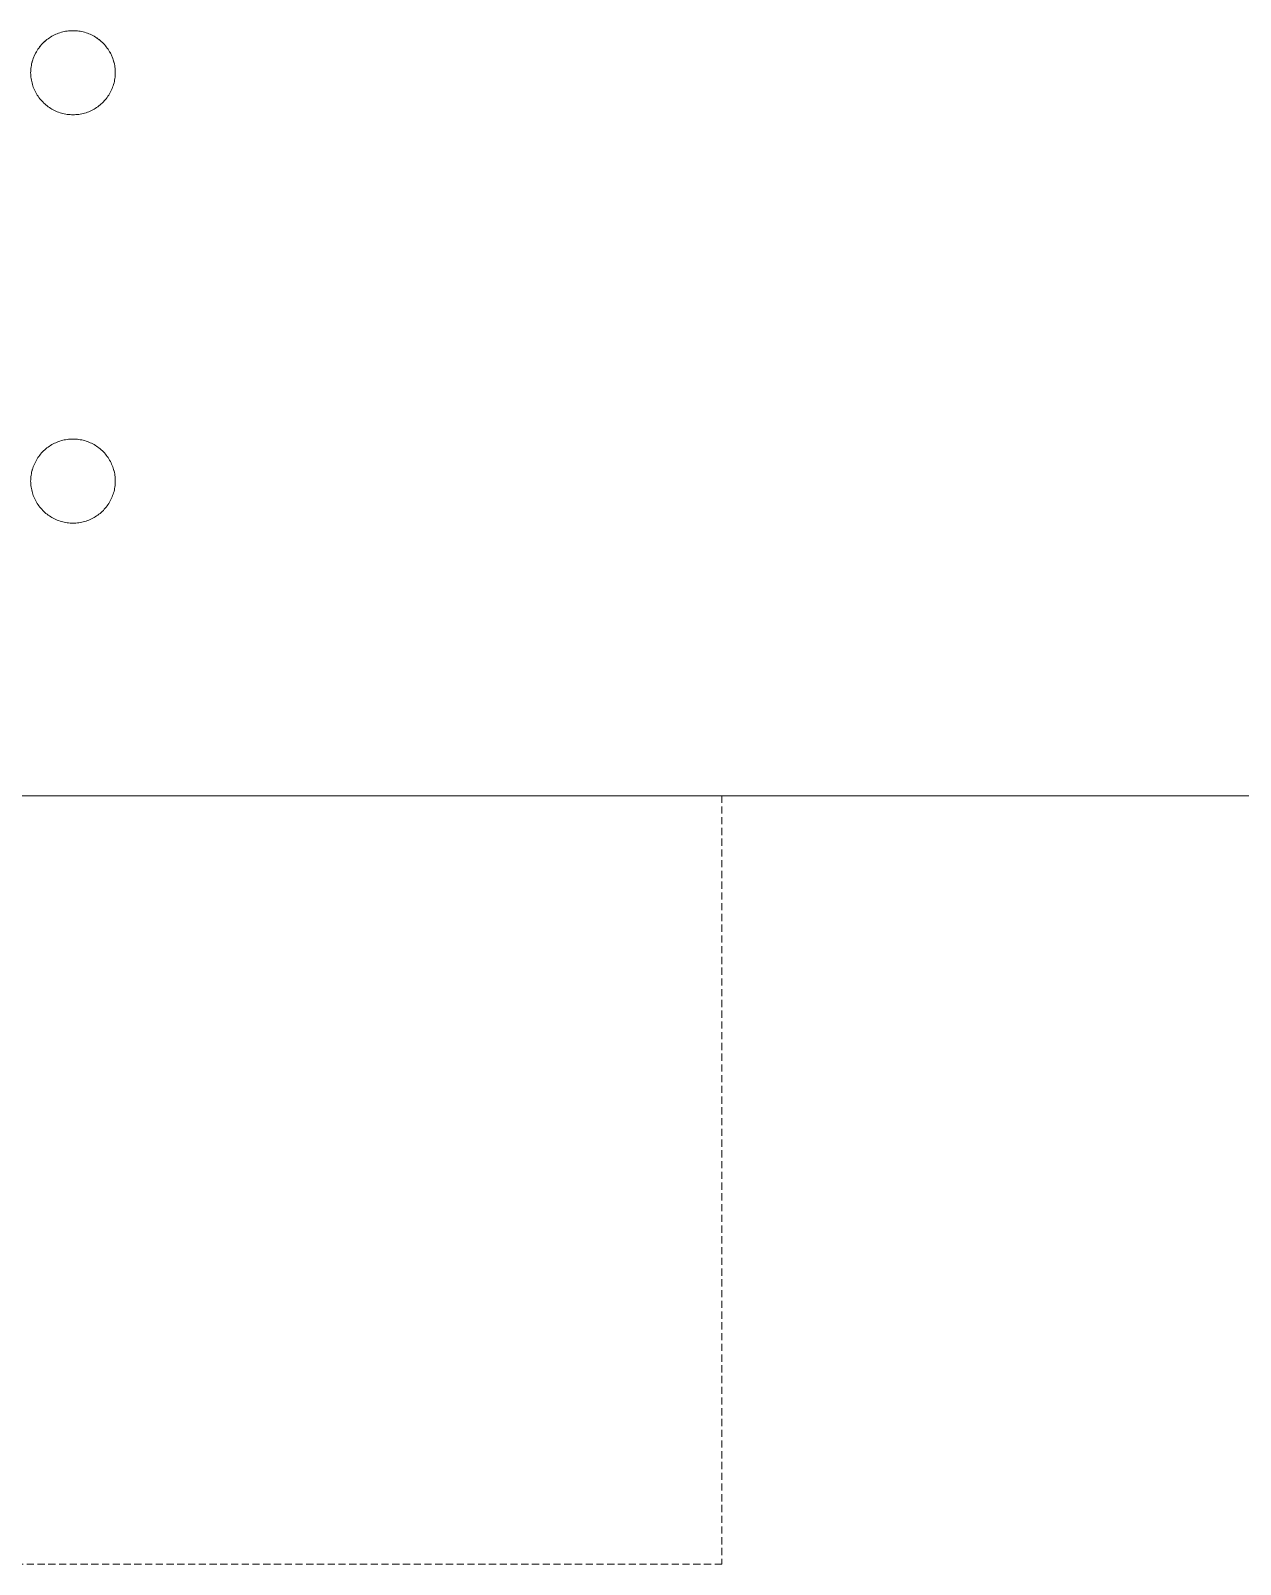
# Model space of a CAD drawing. Header units: millimetres. Extents: x -67 to 4862, y -244 to 3199.
# Drawn here: x 296.3 to 510.6, y 1028.8 to 1300.7 of the extents above; entities that cross this region are included whole.
import ezdxf

# ---------------------------------------------------------------- set-up
doc = ezdxf.new("R2010")
doc.units = ezdxf.units.MM
doc.linetypes.add('HIDDEN', pattern=[1.905, 1.27, -0.635])
doc.layers.add('ZANO_R', color=7, linetype='Continuous', lineweight=0)
doc.layers.add('ZANO_R_przerywana', color=7, linetype='HIDDEN', lineweight=0)

msp = doc.modelspace()

# ---------------------------------------------------------------- linework, layer by layer
at = {"layer": 'ZANO_R'}
for p, q in [((299.78, 1299.52), (299.56, 1299.38)), ((299.78, 1299.53), (299.57, 1299.38)), ((300.01, 1299.66), (299.78, 1299.53)), ((300, 1299.65), (299.78, 1299.52)), ((300.23, 1299.78), (300, 1299.65)), ((300.24, 1299.79), (300.01, 1299.66)), ((300.47, 1299.9), (300.23, 1299.78)), ((300.47, 1299.9), (300.24, 1299.79)), ((300.71, 1300.01), (300.47, 1299.9)), ((300.7, 1300.01), (300.47, 1299.9)), ((300.94, 1300.11), (300.7, 1300.01)), ((300.95, 1300.11), (300.71, 1300.01)), ((301.19, 1300.2), (300.94, 1300.11)), ((301.19, 1300.21), (300.95, 1300.11)), ((301.44, 1300.29), (301.19, 1300.21)), ((301.44, 1300.29), (301.19, 1300.2)), ((301.69, 1300.37), (301.44, 1300.29)), ((301.69, 1300.37), (301.44, 1300.29)), ((301.94, 1300.44), (301.69, 1300.37)), ((301.94, 1300.43), (301.69, 1300.37)), ((302.2, 1300.49), (301.94, 1300.44)), ((302.19, 1300.49), (301.94, 1300.43)), ((302.45, 1300.54), (302.19, 1300.49)), ((302.45, 1300.54), (302.2, 1300.49)), ((302.71, 1300.58), (302.45, 1300.54)), ((302.71, 1300.58), (302.45, 1300.54)), ((302.97, 1300.61), (302.71, 1300.58)), ((302.97, 1300.61), (302.71, 1300.58)), ((303.23, 1300.64), (302.97, 1300.61)), ((303.23, 1300.64), (302.97, 1300.61)), ((303.49, 1300.65), (303.23, 1300.64)), ((303.49, 1300.65), (303.23, 1300.64)), ((303.75, 1300.65), (303.49, 1300.65)), ((303.75, 1300.65), (303.49, 1300.65)), ((304.01, 1300.65), (303.75, 1300.65)), ((304.01, 1300.65), (303.75, 1300.65)), ((304.27, 1300.64), (304.01, 1300.65)), ((304.28, 1300.64), (304.01, 1300.65)), ((304.53, 1300.61), (304.27, 1300.64)), ((304.54, 1300.61), (304.28, 1300.64)), ((304.79, 1300.58), (304.53, 1300.61)), ((304.8, 1300.58), (304.54, 1300.61)), ((305.05, 1300.54), (304.79, 1300.58)), ((305.05, 1300.54), (304.8, 1300.58)), ((305.31, 1300.49), (305.05, 1300.54)), ((305.31, 1300.49), (305.05, 1300.54)), ((305.56, 1300.44), (305.31, 1300.49)), ((305.57, 1300.43), (305.31, 1300.49)), ((305.82, 1300.37), (305.56, 1300.44)), ((305.82, 1300.37), (305.57, 1300.43)), ((306.07, 1300.29), (305.82, 1300.37)), ((306.07, 1300.29), (305.82, 1300.37)), ((306.31, 1300.21), (306.07, 1300.29)), ((306.32, 1300.2), (306.07, 1300.29)), ((306.56, 1300.11), (306.31, 1300.21)), ((306.56, 1300.11), (306.32, 1300.2)), ((306.8, 1300.01), (306.56, 1300.11)), ((306.8, 1300.01), (306.56, 1300.11)), ((307.03, 1299.9), (306.8, 1300.01)), ((307.04, 1299.9), (306.8, 1300.01)), ((307.27, 1299.79), (307.03, 1299.9)), ((307.27, 1299.78), (307.04, 1299.9)), ((307.5, 1299.66), (307.27, 1299.79)), ((307.5, 1299.65), (307.27, 1299.78)), ((307.72, 1299.53), (307.5, 1299.66)), ((307.73, 1299.52), (307.5, 1299.65)), ((307.94, 1299.38), (307.72, 1299.53)), ((307.95, 1299.38), (307.73, 1299.52)), ((297.26, 1296.92), (297.13, 1296.69)), ((297.26, 1296.93), (297.14, 1296.7)), ((297.4, 1297.15), (297.26, 1296.93)), ((297.39, 1297.14), (297.26, 1296.92)), ((297.53, 1297.36), (297.39, 1297.14)), ((297.54, 1297.37), (297.4, 1297.15)), ((297.68, 1297.57), (297.53, 1297.36)), ((297.69, 1297.58), (297.54, 1297.37)), ((297.84, 1297.78), (297.68, 1297.57)), ((297.85, 1297.79), (297.69, 1297.58)), ((298.01, 1297.98), (297.84, 1297.78)), ((298.01, 1297.99), (297.85, 1297.79)), ((298.19, 1298.19), (298.01, 1297.99)), ((298.18, 1298.18), (298.01, 1297.98)), ((298.36, 1298.37), (298.18, 1298.18)), ((298.36, 1298.38), (298.19, 1298.19)), ((298.55, 1298.57), (298.36, 1298.38)), ((298.54, 1298.56), (298.36, 1298.37)), ((298.73, 1298.74), (298.54, 1298.56)), ((298.74, 1298.74), (298.55, 1298.57)), ((298.93, 1298.91), (298.73, 1298.74)), ((298.94, 1298.91), (298.74, 1298.74)), ((299.14, 1299.07), (298.93, 1298.91)), ((299.14, 1299.08), (298.94, 1298.91)), ((299.35, 1299.23), (299.14, 1299.08)), ((299.35, 1299.23), (299.14, 1299.07)), ((299.57, 1299.38), (299.35, 1299.23)), ((299.56, 1299.38), (299.35, 1299.23)), ((308.15, 1299.23), (307.94, 1299.38)), ((308.16, 1299.23), (307.95, 1299.38)), ((308.36, 1299.08), (308.15, 1299.23)), ((308.37, 1299.07), (308.16, 1299.23)), ((308.57, 1298.91), (308.36, 1299.08)), ((308.57, 1298.91), (308.37, 1299.07)), ((308.76, 1298.74), (308.57, 1298.91)), ((308.77, 1298.74), (308.57, 1298.91)), ((308.96, 1298.57), (308.76, 1298.74)), ((308.96, 1298.56), (308.77, 1298.74)), ((309.14, 1298.38), (308.96, 1298.57)), ((309.15, 1298.37), (308.96, 1298.56)), ((309.32, 1298.19), (309.14, 1298.38)), ((309.33, 1298.18), (309.15, 1298.37)), ((309.49, 1297.99), (309.32, 1298.19)), ((309.5, 1297.98), (309.33, 1298.18)), ((309.66, 1297.79), (309.49, 1297.99)), ((309.66, 1297.78), (309.5, 1297.98)), ((309.81, 1297.58), (309.66, 1297.79)), ((309.82, 1297.57), (309.66, 1297.78)), ((309.96, 1297.37), (309.81, 1297.58)), ((309.97, 1297.36), (309.82, 1297.57)), ((310.11, 1297.15), (309.96, 1297.37)), ((310.11, 1297.14), (309.97, 1297.36)), ((310.24, 1296.93), (310.11, 1297.15)), ((310.25, 1296.92), (310.11, 1297.14)), ((310.37, 1296.7), (310.24, 1296.93)), ((310.38, 1296.69), (310.25, 1296.92)), ((296.33, 1294.23), (296.3, 1293.97)), ((296.37, 1294.49), (296.33, 1294.23)), ((296.42, 1294.74), (296.37, 1294.49)), ((296.48, 1295), (296.42, 1294.74)), ((296.45, 1294.89), (296.49, 1295.06)), ((296.55, 1295.25), (296.48, 1295)), ((296.49, 1295.06), (296.54, 1295.23)), ((296.62, 1295.49), (296.54, 1295.23)), ((296.62, 1295.5), (296.55, 1295.25)), ((296.71, 1295.75), (296.62, 1295.5)), ((296.7, 1295.73), (296.62, 1295.49)), ((296.8, 1295.98), (296.7, 1295.73)), ((296.8, 1295.99), (296.71, 1295.75)), ((296.91, 1296.23), (296.8, 1295.99)), ((296.9, 1296.22), (296.8, 1295.98)), ((297.01, 1296.45), (296.9, 1296.22)), ((297.02, 1296.47), (296.91, 1296.23)), ((297.13, 1296.69), (297.01, 1296.45)), ((297.14, 1296.7), (297.02, 1296.47)), ((310.49, 1296.47), (310.37, 1296.7)), ((310.5, 1296.45), (310.38, 1296.69)), ((310.6, 1296.23), (310.49, 1296.47)), ((310.61, 1296.22), (310.5, 1296.45)), ((310.7, 1295.99), (310.6, 1296.23)), ((310.71, 1295.98), (310.61, 1296.22)), ((310.8, 1295.75), (310.7, 1295.99)), ((310.8, 1295.73), (310.71, 1295.98)), ((310.88, 1295.5), (310.8, 1295.75)), ((310.89, 1295.49), (310.8, 1295.73)), ((310.96, 1295.25), (310.88, 1295.5)), ((310.97, 1295.23), (310.89, 1295.49)), ((311.03, 1295), (310.96, 1295.25)), ((310.96, 1295.23), (311.01, 1295.06)), ((311.01, 1295.06), (311.05, 1294.89)), ((311.09, 1294.74), (311.03, 1295)), ((311.14, 1294.49), (311.09, 1294.74)), ((311.18, 1294.23), (311.14, 1294.49)), ((311.21, 1293.97), (311.18, 1294.23)), ((296.26, 1293.45), (296.25, 1293.19)), ((296.26, 1292.93), (296.25, 1293.19)), ((296.27, 1293.71), (296.26, 1293.45)), ((296.28, 1292.67), (296.26, 1292.93)), ((296.3, 1293.97), (296.27, 1293.71)), ((296.3, 1292.41), (296.28, 1292.67)), ((296.33, 1292.15), (296.3, 1292.41)), ((296.38, 1291.89), (296.33, 1292.15)), ((296.43, 1291.64), (296.38, 1291.89)), ((296.49, 1291.38), (296.43, 1291.64)), ((296.56, 1291.13), (296.49, 1291.38)), ((311.02, 1291.38), (310.95, 1291.13)), ((311.08, 1291.64), (311.02, 1291.38)), ((311.13, 1291.89), (311.08, 1291.64)), ((311.17, 1292.15), (311.13, 1291.89)), ((311.21, 1292.41), (311.17, 1292.15)), ((311.23, 1293.71), (311.21, 1293.97)), ((311.23, 1292.67), (311.21, 1292.41)), ((311.25, 1293.45), (311.23, 1293.71)), ((311.25, 1292.93), (311.23, 1292.67)), ((311.25, 1293.19), (311.25, 1293.45)), ((311.25, 1293.19), (311.25, 1292.93)), ((296.64, 1290.89), (296.56, 1291.13)), ((296.72, 1290.64), (296.64, 1290.89)), ((296.82, 1290.4), (296.72, 1290.64)), ((296.92, 1290.16), (296.82, 1290.4)), ((297.03, 1289.92), (296.92, 1290.16)), ((297.15, 1289.69), (297.03, 1289.92)), ((297.28, 1289.46), (297.15, 1289.69)), ((297.41, 1289.24), (297.28, 1289.46)), ((297.56, 1289.02), (297.41, 1289.24)), ((297.71, 1288.81), (297.56, 1289.02)), ((297.86, 1288.6), (297.71, 1288.81)), ((298.03, 1288.4), (297.86, 1288.6)), ((309.64, 1288.6), (309.48, 1288.4)), ((309.8, 1288.81), (309.64, 1288.6)), ((309.95, 1289.02), (309.8, 1288.81)), ((310.09, 1289.24), (309.95, 1289.02)), ((310.23, 1289.46), (310.09, 1289.24)), ((310.35, 1289.69), (310.23, 1289.46)), ((310.47, 1289.92), (310.35, 1289.69)), ((310.59, 1290.16), (310.47, 1289.92)), ((310.69, 1290.4), (310.59, 1290.16)), ((310.78, 1290.64), (310.69, 1290.4)), ((310.87, 1290.89), (310.78, 1290.64)), ((310.95, 1291.13), (310.87, 1290.89)), ((298.2, 1288.21), (298.03, 1288.4)), ((298.38, 1288.02), (298.2, 1288.21)), ((298.56, 1287.83), (298.38, 1288.02)), ((298.76, 1287.66), (298.56, 1287.83)), ((298.95, 1287.49), (298.76, 1287.66)), ((299.16, 1287.32), (298.95, 1287.49)), ((299.36, 1287.17), (299.16, 1287.32)), ((299.58, 1287.02), (299.36, 1287.17)), ((299.8, 1286.88), (299.58, 1287.02)), ((300.02, 1286.74), (299.8, 1286.88)), ((300.25, 1286.62), (300.02, 1286.74)), ((300.48, 1286.5), (300.25, 1286.62)), ((300.72, 1286.39), (300.48, 1286.5)), ((300.96, 1286.29), (300.72, 1286.39)), ((301.2, 1286.2), (300.96, 1286.29)), ((301.45, 1286.11), (301.2, 1286.2)), ((301.7, 1286.04), (301.45, 1286.11)), ((301.95, 1285.97), (301.7, 1286.04)), ((302.2, 1285.91), (301.95, 1285.97)), ((302.46, 1285.86), (302.2, 1285.91)), ((305.3, 1285.91), (305.05, 1285.86)), ((305.56, 1285.97), (305.3, 1285.91)), ((305.81, 1286.04), (305.56, 1285.97)), ((306.06, 1286.11), (305.81, 1286.04)), ((306.3, 1286.2), (306.06, 1286.11)), ((306.55, 1286.29), (306.3, 1286.2)), ((306.79, 1286.39), (306.55, 1286.29)), ((307.02, 1286.5), (306.79, 1286.39)), ((307.26, 1286.62), (307.02, 1286.5)), ((307.48, 1286.74), (307.26, 1286.62)), ((307.71, 1286.88), (307.48, 1286.74)), ((307.93, 1287.02), (307.71, 1286.88)), ((308.14, 1287.17), (307.93, 1287.02)), ((308.35, 1287.32), (308.14, 1287.17)), ((308.55, 1287.49), (308.35, 1287.32)), ((308.75, 1287.66), (308.55, 1287.49)), ((308.94, 1287.83), (308.75, 1287.66)), ((309.13, 1288.02), (308.94, 1287.83)), ((309.3, 1288.21), (309.13, 1288.02)), ((309.48, 1288.4), (309.3, 1288.21)), ((302.71, 1285.82), (302.46, 1285.86)), ((302.97, 1285.79), (302.71, 1285.82)), ((303.23, 1285.77), (302.97, 1285.79)), ((303.49, 1285.75), (303.23, 1285.77)), ((303.75, 1285.75), (303.49, 1285.75)), ((304.01, 1285.75), (303.75, 1285.75)), ((304.27, 1285.77), (304.01, 1285.75)), ((304.53, 1285.79), (304.27, 1285.77)), ((304.79, 1285.82), (304.53, 1285.79)), ((305.05, 1285.86), (304.79, 1285.82)), ((298.55, 1226.17), (298.36, 1225.99)), ((298.74, 1226.35), (298.55, 1226.17)), ((298.94, 1226.52), (298.74, 1226.35)), ((299.14, 1226.69), (298.94, 1226.52)), ((299.35, 1226.84), (299.14, 1226.69)), ((299.57, 1226.99), (299.35, 1226.84)), ((299.78, 1227.13), (299.57, 1226.99)), ((300.01, 1227.27), (299.78, 1227.13)), ((300.24, 1227.39), (300.01, 1227.27)), ((300.47, 1227.51), (300.24, 1227.39)), ((300.71, 1227.62), (300.47, 1227.51)), ((300.95, 1227.72), (300.71, 1227.62)), ((301.19, 1227.82), (300.95, 1227.72)), ((301.44, 1227.9), (301.19, 1227.82)), ((301.69, 1227.98), (301.44, 1227.9)), ((301.94, 1228.04), (301.69, 1227.98)), ((302.2, 1228.1), (301.94, 1228.04)), ((302.45, 1228.15), (302.2, 1228.1)), ((302.71, 1228.19), (302.45, 1228.15)), ((302.97, 1228.22), (302.71, 1228.19)), ((303.23, 1228.24), (302.97, 1228.22)), ((303.49, 1228.26), (303.23, 1228.24)), ((303.75, 1228.26), (303.49, 1228.26)), ((304.01, 1228.26), (303.75, 1228.26)), ((304.27, 1228.24), (304.01, 1228.26)), ((304.53, 1228.22), (304.27, 1228.24)), ((304.79, 1228.19), (304.53, 1228.22)), ((305.05, 1228.15), (304.79, 1228.19)), ((305.31, 1228.1), (305.05, 1228.15)), ((305.56, 1228.04), (305.31, 1228.1)), ((305.82, 1227.98), (305.56, 1228.04)), ((306.07, 1227.9), (305.82, 1227.98)), ((306.31, 1227.82), (306.07, 1227.9)), ((306.56, 1227.72), (306.31, 1227.82)), ((306.8, 1227.62), (306.56, 1227.72)), ((307.03, 1227.51), (306.8, 1227.62)), ((307.27, 1227.39), (307.03, 1227.51)), ((307.5, 1227.27), (307.27, 1227.39)), ((307.72, 1227.13), (307.5, 1227.27)), ((307.94, 1226.99), (307.72, 1227.13)), ((308.15, 1226.84), (307.94, 1226.99)), ((308.36, 1226.69), (308.15, 1226.84)), ((308.57, 1226.52), (308.36, 1226.69)), ((308.76, 1226.35), (308.57, 1226.52)), ((308.96, 1226.17), (308.76, 1226.35)), ((309.14, 1225.99), (308.96, 1226.17)), ((296.8, 1223.6), (296.71, 1223.35)), ((296.91, 1223.84), (296.8, 1223.6)), ((297.02, 1224.07), (296.91, 1223.84)), ((297.14, 1224.31), (297.02, 1224.07)), ((297.26, 1224.53), (297.14, 1224.31)), ((297.4, 1224.76), (297.26, 1224.53)), ((297.54, 1224.98), (297.4, 1224.76)), ((297.69, 1225.19), (297.54, 1224.98)), ((297.85, 1225.4), (297.69, 1225.19)), ((298.01, 1225.6), (297.85, 1225.4)), ((298.19, 1225.8), (298.01, 1225.6)), ((298.36, 1225.99), (298.19, 1225.8)), ((309.32, 1225.8), (309.14, 1225.99)), ((309.49, 1225.6), (309.32, 1225.8)), ((309.66, 1225.4), (309.49, 1225.6)), ((309.81, 1225.19), (309.66, 1225.4)), ((309.96, 1224.98), (309.81, 1225.19)), ((310.11, 1224.76), (309.96, 1224.98)), ((310.24, 1224.53), (310.11, 1224.76)), ((310.37, 1224.31), (310.24, 1224.53)), ((310.49, 1224.07), (310.37, 1224.31)), ((310.6, 1223.84), (310.49, 1224.07)), ((310.7, 1223.6), (310.6, 1223.84)), ((310.8, 1223.35), (310.7, 1223.6)), ((296.26, 1221.06), (296.25, 1220.8)), ((296.26, 1220.54), (296.25, 1220.8)), ((296.27, 1221.32), (296.26, 1221.06)), ((296.3, 1221.58), (296.27, 1221.32)), ((296.33, 1221.84), (296.3, 1221.58)), ((296.37, 1222.09), (296.33, 1221.84)), ((296.42, 1222.35), (296.37, 1222.09)), ((296.48, 1222.61), (296.42, 1222.35)), ((296.45, 1222.49), (296.49, 1222.67)), ((296.55, 1222.86), (296.48, 1222.61)), ((296.49, 1222.67), (296.54, 1222.84)), ((296.62, 1223.11), (296.55, 1222.86)), ((296.71, 1223.35), (296.62, 1223.11)), ((310.88, 1223.11), (310.8, 1223.35)), ((310.96, 1222.86), (310.88, 1223.11)), ((311.03, 1222.61), (310.96, 1222.86)), ((310.96, 1222.84), (311.01, 1222.67)), ((311.01, 1222.67), (311.05, 1222.49)), ((311.09, 1222.35), (311.03, 1222.61)), ((311.14, 1222.09), (311.09, 1222.35)), ((311.18, 1221.84), (311.14, 1222.09)), ((311.21, 1221.58), (311.18, 1221.84)), ((311.23, 1221.32), (311.21, 1221.58)), ((311.25, 1221.06), (311.23, 1221.32)), ((311.25, 1220.8), (311.25, 1221.06)), ((311.25, 1220.8), (311.25, 1220.54)), ((296.28, 1220.28), (296.26, 1220.54)), ((296.3, 1220.02), (296.28, 1220.28)), ((296.33, 1219.76), (296.3, 1220.02)), ((296.38, 1219.5), (296.33, 1219.76)), ((296.43, 1219.25), (296.38, 1219.5)), ((296.49, 1218.99), (296.43, 1219.25)), ((296.56, 1218.74), (296.49, 1218.99)), ((296.64, 1218.49), (296.56, 1218.74)), ((296.72, 1218.25), (296.64, 1218.49)), ((296.82, 1218), (296.72, 1218.25)), ((296.92, 1217.77), (296.82, 1218)), ((310.69, 1218), (310.59, 1217.77)), ((310.78, 1218.25), (310.69, 1218)), ((310.87, 1218.49), (310.78, 1218.25)), ((310.95, 1218.74), (310.87, 1218.49)), ((311.02, 1218.99), (310.95, 1218.74)), ((311.08, 1219.25), (311.02, 1218.99)), ((311.13, 1219.5), (311.08, 1219.25)), ((311.17, 1219.76), (311.13, 1219.5)), ((311.21, 1220.02), (311.17, 1219.76)), ((311.23, 1220.28), (311.21, 1220.02)), ((311.25, 1220.54), (311.23, 1220.28)), ((297.03, 1217.53), (296.92, 1217.77)), ((297.15, 1217.3), (297.03, 1217.53)), ((297.28, 1217.07), (297.15, 1217.3)), ((297.41, 1216.85), (297.28, 1217.07)), ((297.56, 1216.63), (297.41, 1216.85)), ((297.71, 1216.42), (297.56, 1216.63)), ((297.86, 1216.21), (297.71, 1216.42)), ((298.03, 1216.01), (297.86, 1216.21)), ((298.2, 1215.81), (298.03, 1216.01)), ((298.38, 1215.62), (298.2, 1215.81)), ((298.56, 1215.44), (298.38, 1215.62)), ((298.76, 1215.26), (298.56, 1215.44)), ((298.95, 1215.09), (298.76, 1215.26)), ((308.75, 1215.26), (308.55, 1215.09)), ((308.94, 1215.44), (308.75, 1215.26)), ((309.13, 1215.62), (308.94, 1215.44)), ((309.3, 1215.81), (309.13, 1215.62)), ((309.48, 1216.01), (309.3, 1215.81)), ((309.64, 1216.21), (309.48, 1216.01)), ((309.8, 1216.42), (309.64, 1216.21)), ((309.95, 1216.63), (309.8, 1216.42)), ((310.09, 1216.85), (309.95, 1216.63)), ((310.23, 1217.07), (310.09, 1216.85)), ((310.35, 1217.3), (310.23, 1217.07)), ((310.47, 1217.53), (310.35, 1217.3)), ((310.59, 1217.77), (310.47, 1217.53)), ((299.16, 1214.93), (298.95, 1215.09)), ((299.36, 1214.78), (299.16, 1214.93)), ((299.58, 1214.63), (299.36, 1214.78)), ((299.8, 1214.49), (299.58, 1214.63)), ((300.02, 1214.35), (299.8, 1214.49)), ((300.25, 1214.23), (300.02, 1214.35)), ((300.48, 1214.11), (300.25, 1214.23)), ((300.72, 1214), (300.48, 1214.11)), ((300.96, 1213.9), (300.72, 1214)), ((301.2, 1213.81), (300.96, 1213.9)), ((301.45, 1213.72), (301.2, 1213.81)), ((301.7, 1213.65), (301.45, 1213.72)), ((301.95, 1213.58), (301.7, 1213.65)), ((302.2, 1213.52), (301.95, 1213.58)), ((302.46, 1213.47), (302.2, 1213.52)), ((302.71, 1213.43), (302.46, 1213.47)), ((302.97, 1213.4), (302.71, 1213.43)), ((303.23, 1213.38), (302.97, 1213.4)), ((303.49, 1213.36), (303.23, 1213.38)), ((303.75, 1213.36), (303.49, 1213.36)), ((304.01, 1213.36), (303.75, 1213.36)), ((304.27, 1213.38), (304.01, 1213.36)), ((304.53, 1213.4), (304.27, 1213.38)), ((304.79, 1213.43), (304.53, 1213.4)), ((305.05, 1213.47), (304.79, 1213.43)), ((305.3, 1213.52), (305.05, 1213.47)), ((305.56, 1213.58), (305.3, 1213.52)), ((305.81, 1213.65), (305.56, 1213.58)), ((306.06, 1213.72), (305.81, 1213.65)), ((306.3, 1213.81), (306.06, 1213.72)), ((306.55, 1213.9), (306.3, 1213.81)), ((306.79, 1214), (306.55, 1213.9)), ((307.02, 1214.11), (306.79, 1214)), ((307.26, 1214.23), (307.02, 1214.11)), ((307.48, 1214.35), (307.26, 1214.23)), ((307.71, 1214.49), (307.48, 1214.35)), ((307.93, 1214.63), (307.71, 1214.49)), ((308.14, 1214.78), (307.93, 1214.63)), ((308.35, 1214.93), (308.14, 1214.78)), ((308.55, 1215.09), (308.35, 1214.93)), ((73.75, 1165.05), (418.75, 1165.05)), ((1261.17, 1165.05), (418.75, 1165.05))]:
    msp.add_line(p, q, dxfattribs=at)
at = {"layer": 'ZANO_R_przerywana'}
for p, q in [((418.75, 1165.05), (418.75, 1028.8)), ((418.75, 1028.8), (118.75, 1028.8))]:
    msp.add_line(p, q, dxfattribs=at)

doc.saveas('drawing.dxf')
